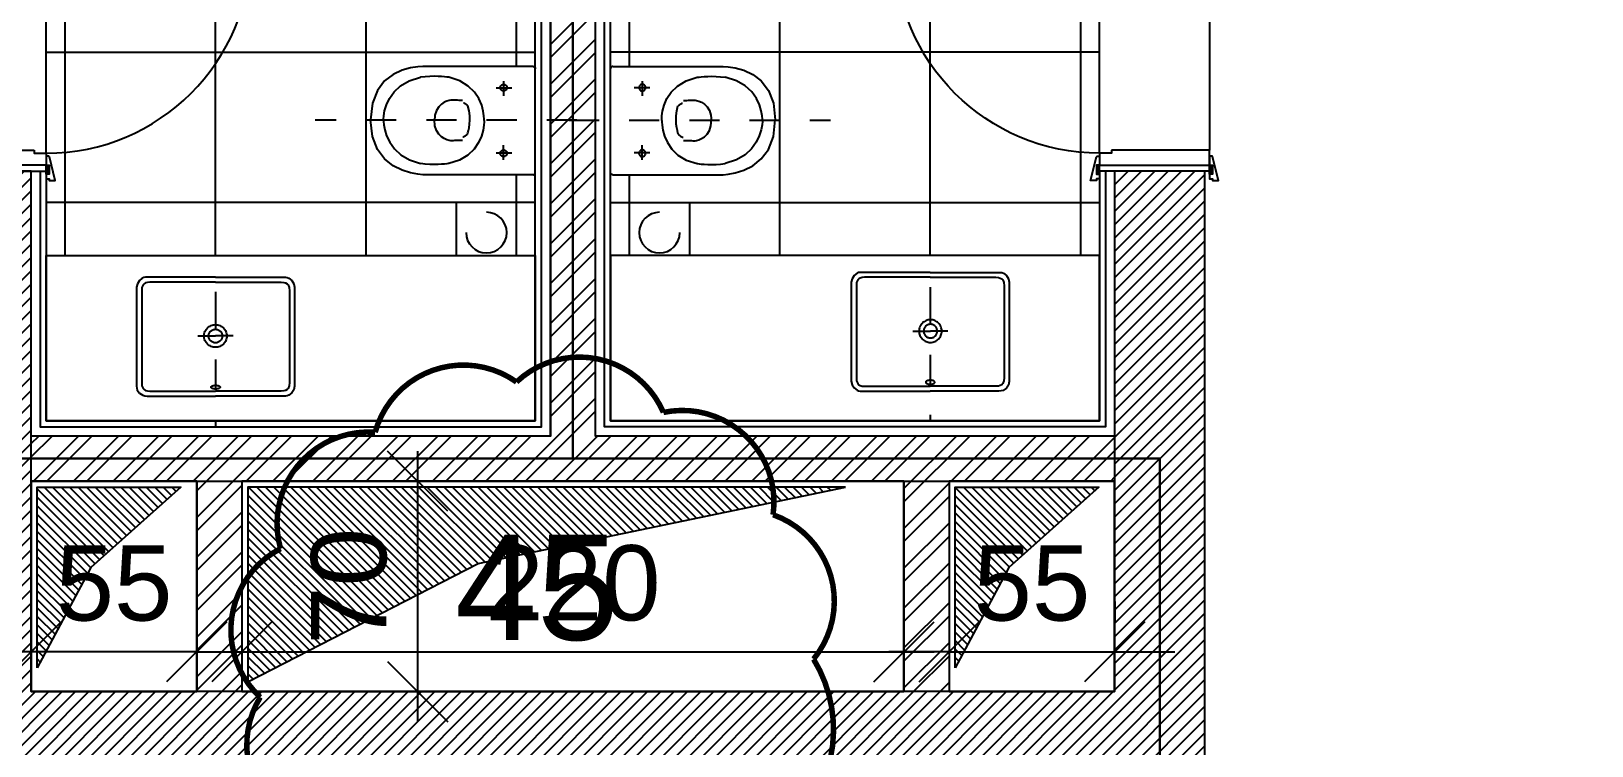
# Model space of a CAD drawing. Extents: x -1.7 to 43, y -165.8 to -101.1.
# Drawn here: x 11.88 to 17.06, y -144.98 to -142.6 of the extents above; entities that cross this region are included whole.
import ezdxf
from ezdxf.enums import TextEntityAlignment as Align

# ---------------------------------------------------------------- set-up
doc = ezdxf.new("R2010")
doc.units = 0
doc.header["$MEASUREMENT"] = 0
doc.header["$PDMODE"] = 35
doc.header["$PDSIZE"] = 0.3
doc.linetypes.add('CENTER', pattern=[2, 1.25, -0.25, 0.25, -0.25])
doc.linetypes.add('DASHDOTX2', pattern=[50.8, 25.4, -12.7, 0, -12.7])
doc.layers.get('0').update_dxf_attribs({"linetype": 'CONTINUOUS'})
doc.layers.get('DEFPOINTS').update_dxf_attribs({"linetype": 'CONTINUOUS'})
for name, color, linetype in [('A-AREAS', 6, 'CONTINUOUS'), ('A-AREAS-TXT', 6, 'CONTINUOUS'), ('A-AXIS-SANITARY', 10, 'DASHDOTX2'), ('a-dim', 3, 'CONTINUOUS'), ('A-DOORS', 1, 'CONTINUOUS'), ('A-FLOR-PFIX', 61, 'CONTINUOUS'), ('A-HATCH-CONC', 8, 'CONTINUOUS'), ('A-HATCH-WALL', 8, 'CONTINUOUS'), ('A-MECHANICAL', 8, 'CONTINUOUS'), ('A-PROJ-TIL-BATH', 8, 'CONTINUOUS'), ('A-SANIT', 95, 'CONTINUOUS'), ('A-SECT-TILE', 12, 'CONTINUOUS'), ('a-shaft', 251, 'CONTINUOUS'), ('A-WALL', 4, 'CONTINUOUS'), ('S-2ND-3RD-4-5-6TH$0$A-SHAFT 2-3-4-5-6', 8, 'CONTINUOUS'), ('S-2ND-3RD-4-5-6TH$0$A-STR 2-3-4-5-6', 2, 'CONTINUOUS')]:
    doc.layers.add(name, color=color, linetype=linetype)
doc.styles.add('A100-STEXT', font='ARIAL.TTF', dxfattribs={"height": 0.25})
doc.dimstyles.new('A100-DIM', dxfattribs={"dimtxt": 0.25, "dimasz": 0.2, "dimexe": 0.1, "dimexo": 0.3, "dimgap": 0.1, "dimtad": 1, "dimlfac": 100, "dimrnd": 0.5, "dimdsep": 46, "dimtxsty": 'A100-STEXT', "dimblk1": 'OBLIQUE', "dimblk2": 'OBLIQUE', "dimsah": 1, "dimcen": -0.05, "dimdle": 0.1, "dimclrd": 15, "dimclre": 15, "dimclrt": 256, "dimadec": 0, "dimazin": 0, "dimtfac": 0.28, "dimtix": 1, "dimtmove": 2, "dimatfit": 3, "dimldrblk": 'OBLIQUE', "dimfxl": 0, "dimtolj": 1, "dimarcsym": 0})
pattern_1 = [(315, (6e-11, -162.350143), (0.014142136, 0.014142136), [])]

# ---------------------------------------------------------------- blocks, each defined once
blk = doc.blocks.new('A$C4412624D')
for points in [[(-363.316505, 205.931824, 0), (-369.377186, 205.812927, 0), (-385.619804, 204.401184, 0), (-409.135235, 200.113983, 0), (-437.014357, 191.368836, 0), (-466.348038, 176.583069, 0), (-494.227158, 154.174194, 0), (-517.742592, 122.559601, 0), (-533.985207, 80.156738, 0), (-540.045876, 25.382996, 0)], [(-7.305237, 205.931824, 0), (-19.51413, 205.931824, 0), (-52.233948, 205.931824, 0), (-99.604431, 205.931824, 0), (-155.76532, 205.931824, 0), (-214.856354, 205.931793, 0), (-271.017242, 205.931793, 0), (-318.387726, 205.931793, 0), (-351.107536, 205.931763, 0), (-363.316406, 205.931763, 0)], [(-7.305237, 205.931824, 0), (-7.054718, 205.891724, 0), (-6.383331, 205.746399, 0), (-5.411285, 205.458283, 0), (-4.258881, 204.989777, 0), (-3.046356, 204.303314, 0), (-1.893951, 203.361298, 0), (-0.921936, 202.126221, 0), (-0.250519, 200.560455, 0), (0, 198.626465, 0)], [(-497.934326, 27.701111, 0), (-497.803253, 31.697464, 0), (-496.723526, 42.562134, 0), (-493.665352, 58.608521, 0), (-487.598946, 78.150055, 0), (-477.494526, 99.500153, 0), (-462.322313, 120.972229, 0), (-441.052518, 140.879669, 0), (-412.655359, 157.53595, 0), (-376.101051, 169.254425, 0)], [(-283.871368, 169.254578, 0), (-285.531082, 169.495087, 0), (-290.24971, 170.096344, 0), (-297.636414, 170.87796, 0), (-307.300392, 171.659577, 0), (-318.850838, 172.260834, 0), (-331.896935, 172.501343, 0), (-346.047874, 172.200714, 0), (-360.912849, 171.17862, 0), (-376.101044, 169.254608, 0)], [(-167.899292, 27.713638, 0), (-167.94632, 31.783478, 0), (-168.779755, 42.831787, 0), (-171.43811, 59.116745, 0), (-176.960022, 78.896546, 0), (-186.383972, 100.429382, 0), (-200.748535, 121.973389, 0), (-221.092255, 141.786835, 0), (-248.453674, 158.127808, 0), (-283.871368, 169.254547, 0)], [(-103.977631, 156.470307, 0), (-103.977631, 154.841889, 0), (-103.977631, 150.477722, 0), (-103.977631, 144.159454, 0), (-103.977631, 136.668732, 0), (-103.977661, 128.787171, 0), (-103.977661, 121.296448, 0), (-103.977661, 114.97818, 0), (-103.977692, 110.614014, 0), (-103.977692, 108.985626, 0)], [(-0.000031, 198.626618, 0), (-0.000031, 186.942688, 0), (-0.000031, 155.629791, 0), (-0.000031, 110.296204, 0), (-0.000031, 56.550171, 0), (0, 0, 0), (0, -53.746025, 0), (0, -99.079628, 0), (0.000031, -130.392528, 0), (0.000031, -142.076446, 0)], [(-128.633087, 134.554077, 0), (-126.879395, 134.554077, 0), (-122.179504, 134.554077, 0), (-115.375183, 134.554077, 0), (-107.308197, 134.554077, 0), (-98.820343, 134.554108, 0), (-90.753357, 134.554108, 0), (-83.949036, 134.554108, 0), (-79.249146, 134.554138, 0), (-77.495453, 134.554138, 0)], [(-93.019531, 135.467438, 0), (-93.196075, 137.437134, 0), (-93.705109, 139.291046, 0), (-94.515656, 140.998169, 0), (-95.596771, 142.527588, 0), (-96.917511, 143.848328, 0), (-98.446899, 144.929444, 0), (-100.154022, 145.740021, 0), (-102.007935, 146.249054, 0), (-103.977631, 146.425629, 0), (-103.977631, 146.425537, 0), (-105.947327, 146.248993, 0), (-107.801239, 145.73996, 0), (-109.508362, 144.929413, 0), (-111.03775, 143.848328, 0), (-112.358459, 142.527588, 0), (-113.439575, 140.99823, 0), (-114.250092, 139.291107, 0), (-114.759094, 137.437256, 0), (-114.935638, 135.46759, 0), (-114.93573, 135.467438, 0), (-114.759186, 133.497742, 0), (-114.250153, 131.643829, 0), (-113.439606, 129.936707, 0), (-112.35849, 128.407288, 0), (-111.03775, 127.086548, 0), (-109.508362, 126.005432, 0), (-107.801239, 125.194855, 0), (-105.947327, 124.685822, 0), (-103.977631, 124.509247, 0), (-103.977631, 124.509339, 0), (-102.007935, 124.685883, 0), (-100.154022, 125.194916, 0), (-98.446899, 126.005463, 0), (-96.917511, 127.086548, 0), (-95.596802, 128.407288, 0), (-94.515686, 129.936646, 0), (-93.70517, 131.643768, 0), (-93.196167, 133.49762, 0), (-93.019623, 135.467285, 0)], [(-239.127029, 93.496338, 0), (-244.453003, 93.570557, 0), (-249.945557, 93.674713, 0), (-255.392944, 93.798554, 0), (-260.583328, 93.931671, 0), (-265.304947, 94.063751, 0), (-269.345993, 94.184479, 0), (-272.494675, 94.283508, 0), (-274.5392, 94.350495, 0), (-275.267776, 94.375122, 0), (-275.267746, 94.375122, 0), (-277.177994, 94.160919, 0), (-282.297455, 93.202637, 0), (-289.709213, 91.026795, 0), (-298.496338, 87.159912, 0), (-307.741928, 81.128479, 0), (-316.529068, 72.45903, 0), (-323.940826, 60.67807, 0), (-329.060295, 45.312103, 0), (-330.970551, 25.887634, 0)], [(-222.988953, 73.828949, 0), (-223.338638, 74.133179, 0), (-224.304276, 74.948532, 0), (-225.760712, 76.128952, 0), (-227.582809, 77.528443, 0), (-229.645447, 79.000946, 0), (-231.823486, 80.400421, 0), (-233.99176, 81.580872, 0), (-236.025146, 82.39621, 0), (-237.798523, 82.70047, 0)], [(-222.988953, 73.828949, 0), (-222.415253, 72.286972, 0), (-220.969742, 67.851441, 0), (-219.065781, 60.807938, 0), (-217.11673, 51.442078, 0), (-215.53595, 40.039414, 0), (-214.736816, 26.885574, 0), (-215.132675, 12.266113, 0), (-217.136887, -3.533356, 0), (-221.162842, -20.227234, 0)], [(-363.316505, -149.381658, 0), (-369.377186, -149.461094, 0), (-385.619804, -148.580885, 0), (-409.135235, -145.063267, 0), (-437.014357, -137.230472, 0), (-466.348038, -123.404728, 0), (-494.227158, -101.908272, 0), (-517.742592, -71.063339, 0), (-533.985207, -29.192154, 0), (-540.045876, 25.383057, 0)], [(-497.934326, 27.701111, 0), (-497.877174, 23.658875, 0), (-496.982231, 12.679642, 0), (-494.164284, -3.515335, 0), (-488.338104, -23.204819, 0), (-478.41848, -44.667587, 0), (-463.320183, -66.182388, 0), (-441.957998, -86.028, 0), (-413.246702, -102.483177, 0), (-376.101074, -113.826691, 0)], [(-239.127029, -38.068466, 0), (-244.453003, -38.14267, 0), (-249.945557, -38.246841, 0), (-255.392944, -38.370651, 0), (-260.583328, -38.503769, 0), (-265.304947, -38.635849, 0), (-269.345993, -38.756561, 0), (-272.494675, -38.855591, 0), (-274.5392, -38.922577, 0), (-275.267776, -38.947189, 0), (-275.267746, -38.947235, 0), (-277.177994, -38.733047, 0), (-282.297455, -37.774811, 0), (-289.709213, -35.599045, 0), (-298.496338, -31.732208, 0), (-307.741928, -25.700821, 0), (-316.529068, -17.031387, 0), (-323.940826, -5.250381, 0), (-329.060295, 10.115692, 0), (-330.970551, 29.540344, 0)], [(-167.899292, 27.713638, 0), (-167.835449, 23.744888, 0), (-168.391693, 12.949295, 0), (-170.689728, -3.00711, 0), (-175.851273, -22.458359, 0), (-184.998032, -43.738403, 0), (-199.251709, -65.181274, 0), (-219.733994, -85.120949, 0), (-247.56662, -101.891426, 0), (-283.871277, -113.826691, 0)], [(-221.162796, -20.227218, 0), (-221.512482, -20.531448, 0), (-222.478119, -21.346786, 0), (-223.934555, -22.527222, 0), (-225.756668, -23.926681, 0), (-227.819305, -25.39917, 0), (-229.99733, -26.79863, 0), (-232.165619, -27.97905, 0), (-234.19902, -28.794388, 0), (-235.972382, -29.098617, 0)], [(-128.633087, -79.126785, 0), (-126.879395, -79.126785, 0), (-122.179504, -79.126785, 0), (-115.375183, -79.126785, 0), (-107.308197, -79.126793, 0), (-98.820343, -79.126793, 0), (-90.753357, -79.1268, 0), (-83.949036, -79.1268, 0), (-79.249146, -79.126808, 0), (-77.495453, -79.126816, 0)], [(-93.019531, -80.039558, 0), (-93.196075, -78.069855, 0), (-93.705109, -76.215965, 0), (-94.515656, -74.508842, 0), (-95.596771, -72.979439, 0), (-96.917511, -71.658707, 0), (-98.446899, -70.577591, 0), (-100.154022, -69.767044, 0), (-102.007935, -69.258026, 0), (-103.977631, -69.081474, 0), (-103.977631, -69.081459, 0), (-105.947327, -69.258011, 0), (-107.801239, -69.767036, 0), (-109.508362, -70.577583, 0), (-111.03775, -71.658699, 0), (-112.358459, -72.979431, 0), (-113.439575, -74.508835, 0), (-114.250092, -76.21595, 0), (-114.759094, -78.069839, 0), (-114.935638, -80.039543, 0), (-114.93573, -80.039558, 0), (-114.759186, -82.009262, 0), (-114.250153, -83.863159, 0), (-113.439606, -85.570282, 0), (-112.35849, -87.099686, 0), (-111.03775, -88.420425, 0), (-109.508362, -89.501541, 0), (-107.801239, -90.312088, 0), (-105.947327, -90.821113, 0), (-103.977631, -90.997673, 0), (-103.977631, -90.997658, 0), (-102.007935, -90.821106, 0), (-100.154022, -90.31208, 0), (-98.446899, -89.501533, 0), (-96.917511, -88.420418, 0), (-95.596802, -87.099678, 0), (-94.515686, -85.570274, 0), (-93.70517, -83.863144, 0), (-93.196167, -82.009254, 0), (-93.019623, -80.039543, 0)], [(-103.977631, -101.042419, 0), (-103.977631, -99.414001, 0), (-103.977631, -95.049827, 0), (-103.977631, -88.731552, 0), (-103.977631, -81.240814, 0), (-103.977661, -73.359253, 0), (-103.977661, -65.868515, 0), (-103.977661, -59.550239, 0), (-103.977692, -55.186066, 0), (-103.977692, -53.557648, 0)], [(-283.871368, -113.826683, 0), (-285.531082, -114.067184, 0), (-290.24971, -114.668434, 0), (-297.636414, -115.450065, 0), (-307.300392, -116.231693, 0), (-318.850838, -116.832943, 0), (-331.896935, -117.073444, 0), (-346.047874, -116.772819, 0), (-360.912849, -115.750694, 0), (-376.101044, -113.826691, 0)], [(-7.305237, -149.381658, 0), (-19.51413, -149.381658, 0), (-52.233948, -149.381658, 0), (-99.604431, -149.381658, 0), (-155.76532, -149.381658, 0), (-214.856354, -149.38166, 0), (-271.017242, -149.38166, 0), (-318.387726, -149.38166, 0), (-351.107536, -149.381662, 0), (-363.316406, -149.381662, 0)], [(-7.305237, -149.381658, 0), (-7.054718, -149.341568, 0), (-6.383331, -149.196247, 0), (-5.411285, -148.908123, 0), (-4.258881, -148.439623, 0), (-3.046356, -147.753174, 0), (-1.893951, -146.811207, 0), (-0.921936, -145.576141, 0), (-0.250519, -144.010414, 0), (0, -142.076446, 0)]]:
    blk.add_polyline3d(points)
at = {"layer": 'A-AXIS-SANITARY', "linetype": 'CENTER', "ltscale": 0.1}
blk.add_line((136.288241, 26.88557), (-721.794139, 26.885582), dxfattribs=at)
blk = doc.blocks.new('A$C6D442EC4')
at = {"layer": 'A-AXIS-SANITARY', "linetype": 'CENTER', "ltscale": 0.1}
blk.add_line((-0.0027, 0.3461), (-0.0027, -0.0992), dxfattribs=at)
at = {"layer": 'A-FLOR-PFIX', "ltscale": 0.5}
for points in [[(-0.0025, 0.3948), (-0.0051, 0.3948), (-0.0125, 0.3948), (-0.0239, 0.3948), (-0.0388, 0.3948), (-0.0564, 0.3948), (-0.076, 0.3948), (-0.1187, 0.3948), (-0.1614, 0.3948), (-0.181, 0.3948), (-0.1986, 0.3948), (-0.2135, 0.3948), (-0.225, 0.3948), (-0.2323, 0.3948), (-0.235, 0.3948), (-0.2405, 0.394), (-0.246, 0.3919), (-0.2556, 0.3842), (-0.2625, 0.3736), (-0.2651, 0.362), (-0.2651, 0.361), (-0.2651, 0.3583), (-0.2651, 0.3538), (-0.2651, 0.3478), (-0.2651, 0.3316), (-0.2651, 0.3105), (-0.2651, 0.2855), (-0.2651, 0.2577), (-0.2651, 0.1972), (-0.2651, 0.1367), (-0.2651, 0.1088), (-0.2651, 0.0839), (-0.2651, 0.0628), (-0.2651, 0.0466), (-0.2651, 0.0405), (-0.2651, 0.0361), (-0.2651, 0.0333), (-0.2651, 0.0324), (-0.2626, 0.0199), (-0.2557, 0.0096), (-0.2448, 0.0026), (-0.2379, 0.0007), (-0.2303, 0), (-0.2278, 0), (-0.2205, 0), (-0.2093, 0), (-0.1947, 0), (-0.1775, 0), (-0.1582, 0), (-0.1164, 0), (-0.0746, 0), (-0.0553, 0), (-0.0381, 0), (-0.0235, 0), (-0.0123, 0), (-0.005, 0), (-0.0025, 0)], [(-0.0025, 0.3784), (-0.0049, 0.3784), (-0.0118, 0.3784), (-0.0226, 0.3784), (-0.0366, 0.3784), (-0.0531, 0.3784), (-0.0715, 0.3784), (-0.1116, 0.3784), (-0.1517, 0.3784), (-0.1701, 0.3784), (-0.1867, 0.3784), (-0.2006, 0.3784), (-0.2114, 0.3784), (-0.2183, 0.3784), (-0.2208, 0.3784), (-0.2288, 0.3778), (-0.2351, 0.3761), (-0.2399, 0.3735), (-0.2434, 0.37), (-0.2472, 0.361), (-0.2481, 0.3502), (-0.2481, 0.3493), (-0.2481, 0.3468), (-0.2481, 0.3427), (-0.2481, 0.3371), (-0.2481, 0.322), (-0.2481, 0.3025), (-0.2481, 0.2793), (-0.2481, 0.2535), (-0.2481, 0.1974), (-0.2481, 0.1413), (-0.2481, 0.1155), (-0.2481, 0.0924), (-0.2481, 0.0728), (-0.2481, 0.0577), (-0.2481, 0.0522), (-0.2481, 0.048), (-0.2481, 0.0455), (-0.2481, 0.0446), (-0.2472, 0.0339), (-0.2434, 0.0249), (-0.2399, 0.0214), (-0.2351, 0.0187), (-0.2288, 0.017), (-0.2208, 0.0164), (-0.2183, 0.0164), (-0.2114, 0.0164), (-0.2006, 0.0164), (-0.1867, 0.0164), (-0.1701, 0.0164), (-0.1517, 0.0164), (-0.1116, 0.0164), (-0.0715, 0.0164), (-0.0531, 0.0164), (-0.0366, 0.0164), (-0.0226, 0.0164), (-0.0118, 0.0164), (-0.0049, 0.0164), (-0.0025, 0.0164)], [(-0.0026, 0.3948), (0, 0.3948), (0.0074, 0.3948), (0.0188, 0.3948), (0.0337, 0.3948), (0.0513, 0.3948), (0.0709, 0.3948), (0.1136, 0.3948), (0.1563, 0.3948), (0.176, 0.3948), (0.1936, 0.3948), (0.2084, 0.3948), (0.2199, 0.3948), (0.2273, 0.3948), (0.2299, 0.3948), (0.2355, 0.394), (0.2409, 0.3919), (0.2506, 0.3842), (0.2574, 0.3736), (0.26, 0.362), (0.26, 0.361), (0.26, 0.3583), (0.26, 0.3538), (0.26, 0.3478), (0.26, 0.3316), (0.26, 0.3105), (0.26, 0.2856), (0.26, 0.2578), (0.26, 0.1974), (0.26, 0.137), (0.26, 0.1092), (0.26, 0.0843), (0.26, 0.0632), (0.26, 0.047), (0.26, 0.041), (0.26, 0.0366), (0.26, 0.0338), (0.26, 0.0329), (0.2574, 0.0212), (0.2506, 0.0106), (0.2409, 0.003), (0.2355, 0.0008), (0.2299, 0), (0.2273, 0), (0.2199, 0), (0.2084, 0), (0.1936, 0), (0.176, 0), (0.1563, 0), (0.1136, 0), (0.0709, 0), (0.0513, 0), (0.0337, 0), (0.0188, 0), (0.0074, 0), (0, 0), (-0.0026, 0)], [(-0.0026, 0.3784), (-0.0002, 0.3784), (0.0068, 0.3784), (0.0175, 0.3784), (0.0315, 0.3784), (0.048, 0.3784), (0.0665, 0.3784), (0.1065, 0.3784), (0.1466, 0.3784), (0.1651, 0.3784), (0.1816, 0.3784), (0.1955, 0.3784), (0.2063, 0.3784), (0.2132, 0.3784), (0.2157, 0.3784), (0.2237, 0.3778), (0.23, 0.3761), (0.2348, 0.3735), (0.2383, 0.37), (0.2421, 0.361), (0.243, 0.3502), (0.243, 0.3493), (0.243, 0.3468), (0.243, 0.3427), (0.243, 0.3371), (0.243, 0.322), (0.243, 0.3025), (0.243, 0.2793), (0.243, 0.2535), (0.243, 0.1974), (0.243, 0.1413), (0.243, 0.1155), (0.243, 0.0924), (0.243, 0.0728), (0.243, 0.0577), (0.243, 0.0522), (0.243, 0.048), (0.243, 0.0455), (0.243, 0.0446), (0.2421, 0.0339), (0.2383, 0.0249), (0.2348, 0.0214), (0.23, 0.0187), (0.2237, 0.017), (0.2157, 0.0164), (0.2132, 0.0164), (0.2063, 0.0164), (0.1955, 0.0164), (0.1816, 0.0164), (0.1651, 0.0164), (0.1466, 0.0164), (0.1065, 0.0164), (0.0665, 0.0164), (0.048, 0.0164), (0.0315, 0.0164), (0.0175, 0.0164), (0.0068, 0.0164), (-0.0002, 0.0164), (-0.0026, 0.0164)], [(-0.0408, 0.1997), (-0.0406, 0.2035), (-0.04, 0.2073), (-0.0391, 0.2109), (-0.0378, 0.2144), (-0.0362, 0.2176), (-0.0343, 0.2208), (-0.0322, 0.2237), (-0.0297, 0.2263), (-0.0271, 0.2288), (-0.0242, 0.2309), (-0.021, 0.2328), (-0.0177, 0.2344), (-0.0143, 0.2357), (-0.0107, 0.2366), (-0.0069, 0.2372), (-0.0031, 0.2374), (0.0008, 0.2372), (0.0045, 0.2366), (0.0081, 0.2357), (0.0116, 0.2344), (0.0149, 0.2328), (0.018, 0.2309), (0.0209, 0.2288), (0.0236, 0.2263), (0.026, 0.2237), (0.0282, 0.2208), (0.0301, 0.2176), (0.0317, 0.2144), (0.0329, 0.2109), (0.0339, 0.2073), (0.0344, 0.2035), (0.0346, 0.1997), (0.0344, 0.1958), (0.0339, 0.1921), (0.0329, 0.1885), (0.0317, 0.185), (0.0301, 0.1817), (0.0282, 0.1786), (0.026, 0.1757), (0.0236, 0.173), (0.0209, 0.1706), (0.018, 0.1684), (0.0149, 0.1665), (0.0116, 0.1649), (0.0081, 0.1637), (0.0045, 0.1627), (0.0008, 0.1622), (-0.0031, 0.162), (-0.0069, 0.1622), (-0.0107, 0.1627), (-0.0143, 0.1637), (-0.0177, 0.1649), (-0.021, 0.1665), (-0.0242, 0.1684), (-0.0271, 0.1706), (-0.0297, 0.173), (-0.0322, 0.1757), (-0.0343, 0.1786), (-0.0362, 0.1817), (-0.0378, 0.185), (-0.0391, 0.1885), (-0.04, 0.1921), (-0.0406, 0.1958), (-0.0408, 0.1997), (-0.0408, 0.1997)], [(-0.0257, 0.1997), (-0.0256, 0.202), (-0.0252, 0.2042), (-0.0247, 0.2064), (-0.0239, 0.2085), (-0.023, 0.2105), (-0.0218, 0.2123), (-0.0205, 0.2141), (-0.0191, 0.2157), (-0.0175, 0.2171), (-0.0157, 0.2184), (-0.0139, 0.2196), (-0.0119, 0.2205), (-0.0098, 0.2213), (-0.0076, 0.2218), (-0.0054, 0.2222), (-0.0031, 0.2223), (-0.0008, 0.2222), (0.0015, 0.2218), (0.0037, 0.2213), (0.0057, 0.2205), (0.0077, 0.2196), (0.0096, 0.2184), (0.0113, 0.2171), (0.0129, 0.2157), (0.0144, 0.2141), (0.0157, 0.2123), (0.0168, 0.2105), (0.0178, 0.2085), (0.0185, 0.2064), (0.0191, 0.2042), (0.0194, 0.202), (0.0196, 0.1997), (0.0194, 0.1974), (0.0191, 0.1951), (0.0185, 0.1929), (0.0178, 0.1909), (0.0168, 0.1889), (0.0157, 0.187), (0.0144, 0.1853), (0.0129, 0.1837), (0.0113, 0.1822), (0.0096, 0.1809), (0.0077, 0.1798), (0.0057, 0.1788), (0.0037, 0.1781), (0.0015, 0.1775), (-0.0008, 0.1772), (-0.0031, 0.1771), (-0.0054, 0.1772), (-0.0076, 0.1775), (-0.0098, 0.1781), (-0.0119, 0.1788), (-0.0139, 0.1798), (-0.0157, 0.1809), (-0.0175, 0.1822), (-0.0191, 0.1837), (-0.0205, 0.1853), (-0.0218, 0.187), (-0.023, 0.1889), (-0.0239, 0.1909), (-0.0247, 0.1929), (-0.0252, 0.1951), (-0.0256, 0.1974), (-0.0257, 0.1997), (-0.0257, 0.1997)], [(-0.0176, 0.0295), (-0.0176, 0.0302), (-0.0173, 0.0308), (-0.017, 0.0315), (-0.0165, 0.0321), (-0.0158, 0.0326), (-0.0151, 0.0332), (-0.0142, 0.0337), (-0.0132, 0.0341), (-0.011, 0.0349), (-0.0084, 0.0355), (-0.0056, 0.0359), (-0.0026, 0.036), (0.0004, 0.0359), (0.0033, 0.0355), (0.0058, 0.0349), (0.0081, 0.0341), (0.009, 0.0337), (0.0099, 0.0332), (0.0107, 0.0326), (0.0113, 0.0321), (0.0118, 0.0315), (0.0122, 0.0308), (0.0124, 0.0302), (0.0125, 0.0295), (0.0124, 0.0288), (0.0122, 0.0282), (0.0118, 0.0276), (0.0113, 0.027), (0.0107, 0.0264), (0.0099, 0.0258), (0.009, 0.0253), (0.0081, 0.0249), (0.0058, 0.0241), (0.0033, 0.0235), (0.0004, 0.0231), (-0.0026, 0.023), (-0.0056, 0.0231), (-0.0084, 0.0235), (-0.011, 0.0241), (-0.0132, 0.0249), (-0.0142, 0.0253), (-0.0151, 0.0258), (-0.0158, 0.0264), (-0.0165, 0.027), (-0.017, 0.0276), (-0.0173, 0.0282), (-0.0176, 0.0288), (-0.0176, 0.0295), (-0.0176, 0.0295)]]:
    blk.add_lwpolyline(points, dxfattribs=at)
at = {"layer": 'A-SANIT', "ltscale": 0.5}
for points in [[(-0.0614, 0.1997), (-0.0031, 0.1997)], [(0.0553, 0.1997), (-0.0031, 0.1997)]]:
    blk.add_lwpolyline(points, dxfattribs=at)
blk = doc.blocks.new('A$C3192633D')
at = {"layer": 'A-DOORS'}
for p, q in [((-0.365, 0.009), (-0.374, -0.019)), ((-0.374, 0.009), (-0.365, -0.019)), ((0, 0.009), (0.009, -0.019)), ((0.009, 0.009), (0, -0.019)), ((0.49, 0.0005), (0.49, 0.0195)), ((0.4905, 0.02), (0.61, 0.02)), ((0.61, -0.003), (0.61, 0.023)), ((0.61, 0.023), (0.615, 0.023)), ((0.625, 0.023), (0.63, 0.023)), ((0.63, -0.003), (0.63, 0.023)), ((0.63, 0.02), (0.6445, 0.02)), ((0.645, 0.0005), (0.645, 0.0195)), ((0.4905, 0), (0.61, 0)), ((0.602, -0.05), (0.638, -0.05)), ((0.61, -0.003), (0.6125, -0.003)), ((0.6125, -0.05), (0.6125, -0.003)), ((0.6275, -0.05), (0.6275, -0.003)), ((0.6275, -0.003), (0.63, -0.003)), ((0.63, 0), (0.6445, 0)), ((0, -0.11), (0, -0.06)), ((0, -0.06), (0.12, -0.06)), ((0.56, -0.06), (0.12, -0.06)), ((0.483, -0.06), (0.36, -0.06)), ((0.68, -0.06), (0.56, -0.06)), ((0.6, -0.06), (0.6, -0.052)), ((0.6, -0.06), (0.64, -0.06)), ((0.64, -0.06), (0.64, -0.052)), ((0.68, -0.11), (0.68, -0.06)), ((0.12, -0.11), (0, -0.11)), ((0.12, -0.11), (0.56, -0.11)), ((0.483, -0.11), (0.36, -0.11)), ((0.56, -0.11), (0.68, -0.11)), ((0.6, -0.11), (0.6, -0.118)), ((0.6, -0.11), (0.64, -0.11)), ((0.602, -0.12), (0.638, -0.12)), ((0.6125, -0.12), (0.6125, -0.167)), ((0.6275, -0.12), (0.6275, -0.167)), ((0.64, -0.11), (0.64, -0.118)), ((0.49, -0.1705), (0.49, -0.1895)), ((0.4905, -0.17), (0.61, -0.17)), ((0.4905, -0.19), (0.61, -0.19)), ((0.61, -0.167), (0.61, -0.193)), ((0.61, -0.167), (0.6125, -0.167)), ((0.61, -0.193), (0.615, -0.193)), ((0.625, -0.193), (0.63, -0.193)), ((0.6275, -0.167), (0.63, -0.167)), ((0.63, -0.167), (0.63, -0.193)), ((0.63, -0.17), (0.6445, -0.17)), ((0.63, -0.19), (0.6445, -0.19)), ((0.645, -0.1705), (0.645, -0.1895)), ((-0.365, -0.809), (-0.374, -0.781)), ((-0.374, -0.809), (-0.365, -0.781)), ((0, -0.809), (0.009, -0.781)), ((0.009, -0.809), (0, -0.781))]:
    blk.add_line(p, q, dxfattribs=at)
at = {"layer": 'A-DOORS', "color": 8}
for p, q in [((-0.365, -0.07), (-0.365, -0.73)), ((0, -0.74), (0, -0.06))]:
    blk.add_line(p, q, dxfattribs=at)
at = {"layer": 'A-DOORS'}
for points in [[(-0.365, 0.01), (-0.365, 0.025), (-0.375, 0.025), (-0.375, 0.03), (-0.395, 0.03), (-0.3754, -0.0482, 0.381769), (-0.3734, -0.05), (-0.365, -0.05), (-0.365, -0.02), (-0.375, -0.02), (-0.375, 0.01), (-0.365, 0.01)], [(0, 0.01), (0, 0.025), (0.01, 0.025), (0.01, 0.03), (0.03, 0.03), (0.0104, -0.0482, -0.381769), (0.0084, -0.05), (0, -0.05), (0, -0.02), (0.01, -0.02), (0.01, 0.01), (0, 0.01)], [(-0.365, -0.81), (-0.365, -0.825), (-0.375, -0.825), (-0.375, -0.83), (-0.395, -0.83), (-0.3754, -0.7518, -0.381769), (-0.3734, -0.75), (-0.365, -0.75), (-0.365, -0.78), (-0.375, -0.78), (-0.375, -0.81), (-0.365, -0.81)], [(0, -0.81), (0, -0.825), (0.01, -0.825), (0.01, -0.83), (0.03, -0.83), (0.0104, -0.7518, 0.381769), (0.0084, -0.75), (0, -0.75), (0, -0.78), (0.01, -0.78), (0.01, -0.81), (0, -0.81)]]:
    blk.add_lwpolyline(points, format="xyb", dxfattribs=at)
for points in [[(-0.365, 0.009), (-0.365, -0.019), (-0.374, -0.019), (-0.374, 0.009)], [(0, 0.009), (0, -0.019), (0.009, -0.019), (0.009, 0.009)], [(-0.365, -0.809), (-0.365, -0.781), (-0.374, -0.781), (-0.374, -0.809)], [(0, -0.809), (0, -0.781), (0.009, -0.781), (0.009, -0.809)]]:
    blk.add_lwpolyline(points, close=True, dxfattribs=at)
for points in [[(-0.365, 0), (0, 0), (0, -0.02), (-0.365, -0.02), (-0.365, 0)], [(0, -0.02), (-0.365, -0.02), (-0.365, -0.07), (-0.04, -0.07)], [(-0.04, -0.07), (-0.04, -0.06), (0, -0.06), (0, -0.02)], [(0, -0.78), (-0.365, -0.78), (-0.365, -0.73), (-0.04, -0.73)], [(-0.04, -0.73), (-0.04, -0.74), (0, -0.74), (0, -0.78)], [(-0.365, -0.8), (0, -0.8), (0, -0.78), (-0.365, -0.78), (-0.365, -0.8)]]:
    blk.add_lwpolyline(points, dxfattribs=at)
blk.add_arc((-0.0003, -0.0597), 0.6803, 270.0254, 359.9746, dxfattribs=at)
at = {"layer": 'A-DOORS', "extrusion": (0, 0, -1)}
for centre, major_axis, start_param, end_param in [((0.4905, 0.0195), (-0.000354, 0.000354), 5.497787, 7.068583), ((0.4905, 0.0005), (0.000354, 0.000354), 2.356194, 3.926991), ((0.62, 0.0306), (-0.00642, 0.00642), 3.344077, 4.509904), ((0.6445, 0.0195), (0.000354, 0.000354), -0.785398, 0.785398), ((0.6445, 0.0005), (-0.000354, 0.000354), 2.356194, 3.926991), ((0.602, -0.052), (-0.00141, 0.00141), 5.497787, 7.068583), ((0.62, -0.021), (-0.0138, 0.0138), 0.390607, 1.180189), ((0.638, -0.052), (0.00141, 0.00141), -0.785398, 0.785398), ((0.602, -0.118), (0.00141, 0.00141), 2.356194, 3.926991), ((0.638, -0.118), (-0.00141, 0.00141), 2.356194, 3.926991), ((0.4905, -0.1705), (-0.000354, 0.000354), 5.497787, 7.068583), ((0.4905, -0.1895), (0.000354, 0.000354), 2.356194, 3.926991), ((0.62, -0.149), (-0.0138, 0.0138), 3.5322, 4.321782), ((0.62, -0.2006), (0.00642, 0.00642), -1.368312, -0.202485), ((0.6445, -0.1705), (0.000354, 0.000354), -0.785398, 0.785398), ((0.6445, -0.1895), (-0.000354, 0.000354), 2.356194, 3.926991)]:
    blk.add_ellipse(centre, major_axis=major_axis, ratio=1, start_param=start_param, end_param=end_param, dxfattribs=at)
blk = doc.blocks.new('_OBLIQUE')
at = {"color": 0, "linetype": 'ByBlock'}
blk.add_line((-0.5, -0.5), (0.5, 0.5), dxfattribs=at)
blk = doc.blocks.new('*D170')
at = {"layer": 'a-dim', "color": 15, "lineweight": -2}
for p, q in [((12.5784, -144.5001), (12.5784, -144.5676)), ((14.7784, -144.5001), (14.7784, -144.5676)), ((12.4784, -144.6676), (14.8784, -144.6676))]:
    blk.add_line(p, q, dxfattribs=at)
at = {"layer": 'DEFPOINTS', "color": 0}
for p in [(14.7784, -144.6676), (12.5784, -144.8001), (14.7784, -144.8001)]:
    blk.add_point(p, dxfattribs=at)
at = {"layer": 'a-dim', "color": 15, "lineweight": -2, "xscale": 0.2, "yscale": 0.2, "zscale": 0.2, "rotation": 180}
blk.add_blockref('_OBLIQUE', (12.5784, -144.6676), dxfattribs=at)
at = {"layer": 'a-dim', "color": 15, "lineweight": -2, "xscale": 0.2, "yscale": 0.2, "zscale": 0.2}
blk.add_blockref('_OBLIQUE', (14.7784, -144.6676), dxfattribs=at)
at = {"layer": 'a-dim', "insert": (13.6784, -144.44), "char_height": 0.25, "attachment_point": 5, "style": 'A100-STEXT'}
blk.add_mtext('\\A1;220', dxfattribs=at)
blk = doc.blocks.new('*D171')
at = {"layer": 'a-dim', "color": 15, "lineweight": -2}
for p, q in [((11.8784, -144.5001), (11.8784, -144.5676)), ((12.4284, -144.5001), (12.4284, -144.5676)), ((11.8784, -144.6676), (11.6784, -144.6676)), ((12.4284, -144.6676), (11.8784, -144.6676)), ((12.4284, -144.6676), (12.6284, -144.6676))]:
    blk.add_line(p, q, dxfattribs=at)
at = {"layer": 'DEFPOINTS', "color": 0}
for p in [(11.8784, -144.6676), (11.8784, -144.8001), (12.4284, -144.8001)]:
    blk.add_point(p, dxfattribs=at)
at = {"layer": 'a-dim', "color": 15, "lineweight": -2, "xscale": 0.2, "yscale": 0.2, "zscale": 0.2}
for p, rotation in [((11.8784, -144.6676), 2.961732519378827e-11), ((12.4284, -144.6676), 180.0000000000296)]:
    blk.add_blockref('_OBLIQUE', p, dxfattribs=dict(at, rotation=rotation))
at = {"layer": 'a-dim', "insert": (12.1534, -144.4405), "char_height": 0.25, "attachment_point": 5, "style": 'A100-STEXT'}
blk.add_mtext('\\A1;55', dxfattribs=at)
blk = doc.blocks.new('*D172')
at = {"layer": 'a-dim', "color": 15, "lineweight": -2}
for p, q in [((14.9284, -144.5001), (14.9284, -144.5676)), ((15.4784, -144.5001), (15.4784, -144.5676)), ((14.9284, -144.6676), (14.7284, -144.6676)), ((14.9284, -144.6676), (15.4784, -144.6676)), ((15.4784, -144.6676), (15.6784, -144.6676))]:
    blk.add_line(p, q, dxfattribs=at)
at = {"layer": 'DEFPOINTS', "color": 0}
for p in [(15.4784, -144.6676), (14.9284, -144.8001), (15.4784, -144.8001)]:
    blk.add_point(p, dxfattribs=at)
at = {"layer": 'a-dim', "color": 15, "lineweight": -2, "xscale": 0.2, "yscale": 0.2, "zscale": 0.2}
blk.add_blockref('_OBLIQUE', (14.9284, -144.6676), dxfattribs=at)
at = {"layer": 'a-dim', "color": 15, "lineweight": -2, "xscale": 0.2, "yscale": 0.2, "zscale": 0.2, "rotation": 180}
blk.add_blockref('_OBLIQUE', (15.4784, -144.6676), dxfattribs=at)
at = {"layer": 'a-dim', "insert": (15.2034, -144.4405), "char_height": 0.25, "attachment_point": 5, "style": 'A100-STEXT'}
blk.add_mtext('\\A1;55', dxfattribs=at)
blk = doc.blocks.new('*D173')
at = {"layer": 'a-dim', "color": 15, "lineweight": -2}
for p, q in [((13.1627, -144.9001), (13.1627, -144.0001)), ((12.8784, -144.1001), (13.2627, -144.1001)), ((12.8784, -144.8001), (13.2627, -144.8001))]:
    blk.add_line(p, q, dxfattribs=at)
at = {"layer": 'DEFPOINTS', "color": 0}
for p in [(12.5784, -144.1001), (13.1627, -144.1001), (12.5784, -144.8001)]:
    blk.add_point(p, dxfattribs=at)
at = {"layer": 'a-dim', "color": 15, "lineweight": -2, "xscale": 0.2, "yscale": 0.2, "zscale": 0.2}
for p, rotation in [((13.1627, -144.1001), 90), ((13.1627, -144.8001), 270)]:
    blk.add_blockref('_OBLIQUE', p, dxfattribs=dict(at, rotation=rotation))
at = {"layer": 'a-dim', "insert": (12.935, -144.4501), "char_height": 0.25, "attachment_point": 5, "rotation": 90, "style": 'A100-STEXT'}
blk.add_mtext('\\A1;70', dxfattribs=at)

msp = doc.modelspace()

# ---------------------------------------------------------------- hatches: boundary and pattern name
at = {"layer": 'A-HATCH-CONC'}
h = msp.add_hatch(dxfattribs=at)
h.set_pattern_fill('ANSI31', color=256, scale=0.25, style=0)
h.set_pattern_definition([(45, (6e-11, -162.350143), (-0.022097087, 0.022097087), [])])
h.paths.add_polyline_path([(15.77837, -143.07014), (15.47837, -143.07014), (15.47837, -144.80014), (11.87837, -144.80014), (11.87837, -143.07014), (11.57837, -143.07014), (11.57837, -150.70014), (11.87837, -150.70014), (11.87837, -145.10014), (15.47837, -145.10014), (15.47837, -150.70014), (15.77837, -150.70014)])
at = {"layer": 'A-HATCH-WALL'}
h = msp.add_hatch(dxfattribs=at)
h.set_pattern_fill('ANSI32', color=256, scale=0.25, style=0)
h.set_pattern_definition([(45, (6e-11, -162.35014), (-0.06629126, 0.06629126), []), (45, (0.04419, -162.35014), (-0.06629126, 0.06629126), [])])
h.paths.add_polyline_path([(14.88837, -139.82395), (12.46837, -139.82395), (12.46837, -140.12395), (13.60337, -140.12395), (13.60337, -143.95014), (11.87837, -143.95014), (11.87837, -144.10014), (12.42837, -144.10014), (12.42837, -144.80014), (12.57837, -144.80014), (12.57837, -144.10014), (14.77837, -144.10014), (14.77837, -144.80014), (14.92837, -144.80014), (14.92837, -144.10014), (15.47837, -144.10014), (15.47837, -143.95014), (13.75337, -143.95014), (13.75337, -140.12395), (14.88837, -140.12395)])
h.paths.add_polyline_path([(14.73837, -139.97395), (14.73837, -140.02395), (12.61837, -140.02395), (12.61837, -139.97395)], flags=16)
at = {"layer": 'a-shaft'}
h = msp.add_hatch(dxfattribs=at)
h.set_pattern_fill('_USER', color=256, scale=0.02, angle=315, style=0, pattern_type=0)
h.set_pattern_definition(pattern_1)
h.paths.add_polyline_path([(12.37599, -144.12014), (11.89837, -144.12014), (11.89837, -144.7205), (12.07679, -144.38762)])
h = msp.add_hatch(dxfattribs=at)
h.set_pattern_fill('_USER', color=256, scale=0.02, angle=315, style=0, pattern_type=0)
h.set_pattern_definition(pattern_1)
h.paths.add_polyline_path([(14.58408, -144.12014), (12.59837, -144.12014), (12.59837, -144.76738), (13.36382, -144.37406)])
h = msp.add_hatch(dxfattribs=at)
h.set_pattern_fill('_USER', color=256, scale=0.02, angle=315, style=0, pattern_type=0)
h.set_pattern_definition(pattern_1)
h.paths.add_polyline_path([(15.42599, -144.12014), (14.94837, -144.12014), (14.94837, -144.7205), (15.12679, -144.38762)])

# ---------------------------------------------------------------- linework, layer by layer
at = {"layer": 'A-AREAS'}
msp.add_lwpolyline([(0.00837, -158.85014), (0.00837, -142.30014), (0.47837, -142.30014), (0.47837, -143.68014), (3.85837, -143.68014), (3.85837, -141.60014), (11.50837, -141.60014), (11.50837, -139.75395), (13.67837, -139.75395), (13.67837, -144.02514), (11.72837, -144.02514), (11.72837, -144.95014), (11.72837, -144.95014), (11.72837, -150.62514), (10.50337, -150.62514), (10.50337, -152.52514), (11.72837, -152.52514), (11.72837, -154.65014)], dxfattribs=at)
for points in [[(13.67837, -139.75395), (15.84837, -139.75395), (15.84837, -141.60014), (23.49837, -141.60014), (23.49837, -143.68014), (27.32837, -143.68014), (27.32837, -158.85014), (25.32362, -158.85014), (23.05837, -158.54125), (23.05837, -156.92014), (15.84837, -156.92014), (15.84837, -158.85014), (13.67837, -158.85014), (13.67837, -154.65014), (15.62837, -154.65014), (15.62837, -152.52514), (16.85337, -152.52514), (16.85337, -150.62514), (15.62837, -150.62514), (15.62837, -144.95014), (15.62837, -144.95014), (15.62837, -144.02514), (13.67837, -144.02514)], [(11.72837, -144.95014), (11.72837, -144.95014), (11.72837, -144.02514), (15.62837, -144.02514), (15.62837, -144.95014), (15.62837, -144.95014), (15.62837, -150.62514), (16.85337, -150.62514), (16.85337, -152.52514), (15.62837, -152.52514), (15.62837, -154.65014), (11.72837, -154.65014), (11.72837, -152.52514), (10.50337, -152.52514), (10.50337, -150.62514), (11.72837, -150.62514)], [(11.87837, -144.10014), (15.47837, -144.10014), (15.47837, -144.80014), (11.87837, -144.80014)]]:
    msp.add_lwpolyline(points, close=True, dxfattribs=at)
at = {"layer": 'A-AREAS', "color": 30, "const_width": 0.01829}
msp.add_lwpolyline([(14.47787, -144.69192, 0.5205671), (14.34334, -144.21192, 0.5205671), (13.97894, -143.87175, 0.5205671), (13.49083, -143.77051, 0.5205671), (13.0212, -143.9377, 0.5205671), (12.70686, -144.32461, 0.5205671), (12.6394, -144.81852, 0.5205671), (12.83845, -145.27555, 0.5205671), (13.24604, -145.56257, 0.5205671), (13.74342, -145.59594, 0.5205671), (14.1857, -145.36596, 0.5205671)], format="xyb", close=True, dxfattribs=at)
at = {"layer": 'A-FLOR-PFIX'}
for points in [[(11.92837, -143.35014), (13.55337, -143.35014), (13.55337, -143.90014), (11.92837, -143.90014)], [(15.42837, -143.35014), (13.80337, -143.35014), (13.80337, -143.90014), (15.42837, -143.90014)]]:
    msp.add_lwpolyline(points, close=True, dxfattribs=at)
at = {"layer": 'A-MECHANICAL'}
for points in [[(13.29087, -143.35014), (13.49087, -143.35014), (13.49087, -143.17395), (13.29087, -143.17395)], [(14.06587, -143.35014), (13.86587, -143.35014), (13.86587, -143.17395), (14.06587, -143.17395)]]:
    msp.add_lwpolyline(points, close=True, dxfattribs=at)
for centre, start, end in [((13.39087, -143.27395), 180, 90), ((13.96587, -143.27395), 90, 0)]:
    msp.add_arc(centre, 0.0676, start, end, dxfattribs=at)
at = {"layer": 'A-PROJ-TIL-BATH'}
for p, q in [((11.99087, -143.35014), (11.99087, -140.17395)), ((12.49087, -143.35014), (12.49087, -140.17395)), ((14.86587, -143.35014), (14.86587, -140.17395)), ((15.36587, -143.35014), (15.36587, -140.17395)), ((12.99087, -143.35014), (12.99087, -141.87395)), ((14.36587, -143.35014), (14.36587, -141.87395)), ((13.49087, -142.72155), (13.49087, -142.53014)), ((13.86587, -142.72155), (13.86587, -142.53014)), ((11.92837, -142.67395), (13.55337, -142.67395)), ((15.42837, -142.67395), (13.80337, -142.67395)), ((13.49087, -143.35014), (13.49087, -143.08155)), ((13.86587, -143.35014), (13.86587, -143.08155)), ((13.55337, -143.17395), (11.92837, -143.17395)), ((13.80337, -143.17395), (15.42837, -143.17395))]:
    msp.add_line(p, q, dxfattribs=at)
at = {"layer": 'A-SECT-TILE'}
for points in [[(11.90837, -143.07014), (11.90837, -143.92014), (13.57337, -143.92014), (13.57337, -140.15395), (12.39837, -140.15395)], [(15.44837, -143.07014), (15.44837, -143.92014), (13.78337, -143.92014), (13.78337, -140.15395), (14.95837, -140.15395)], [(11.92837, -143.07014), (11.92837, -143.07014), (11.92837, -143.90014), (13.55337, -143.90014), (13.55337, -140.17395), (12.39837, -140.17395)], [(15.42837, -143.07014), (15.42837, -143.07014), (15.42837, -143.90014), (13.80337, -143.90014), (13.80337, -140.17395), (14.95837, -140.17395)]]:
    msp.add_lwpolyline(points, dxfattribs=at)
at = {"layer": 'a-shaft'}
for points in [[(11.89837, -144.7205), (11.89837, -144.12014), (12.37599, -144.12014), (12.07679, -144.38762)], [(14.58408, -144.12014), (12.59837, -144.12014), (12.59837, -144.76738), (13.36382, -144.37406)], [(14.94837, -144.7205), (14.94837, -144.12014), (15.42599, -144.12014), (15.12679, -144.38762)]]:
    msp.add_lwpolyline(points, close=True, dxfattribs=at)
at = {"layer": 'A-WALL'}
for p, q in [((13.75337, -143.95014), (13.75337, -141.17644)), ((13.75337, -143.95014), (13.75337, -141.17644)), ((13.75337, -143.95014), (13.75337, -141.17644)), ((13.75337, -143.95014), (13.75337, -141.17644)), ((13.75337, -143.95014), (13.75337, -141.17644)), ((13.75337, -143.95014), (13.75337, -141.17644)), ((11.87837, -144.10014), (12.42837, -144.10014)), ((12.42837, -144.10014), (12.42837, -144.80014)), ((12.57837, -144.10014), (14.77837, -144.10014)), ((12.57837, -144.10014), (12.57837, -144.80014)), ((14.77837, -144.10014), (14.77837, -144.80014)), ((14.92837, -144.10014), (15.47837, -144.10014)), ((14.92837, -144.10014), (14.92837, -144.80014))]:
    msp.add_line(p, q, dxfattribs=at)
msp.add_lwpolyline([(15.47837, -143.95014), (13.75337, -143.95014), (13.75337, -140.12395), (14.88837, -140.12395), (14.88837, -139.82395), (12.46837, -139.82395), (12.46837, -140.12395), (13.60337, -140.12395), (13.60337, -143.95014), (13.60337, -141.17644), (13.60337, -143.95014), (13.60337, -141.17644), (13.60337, -143.95014), (13.60337, -141.17644), (13.60337, -143.95014), (11.87837, -143.95014)], dxfattribs=at)
at = {"layer": 'S-2ND-3RD-4-5-6TH$0$A-SHAFT 2-3-4-5-6'}
for points in [[(11.87837, -144.80014), (12.42837, -144.80014), (12.42837, -144.10014), (11.87837, -144.10014)], [(12.57837, -144.80014), (14.77837, -144.80014), (14.77837, -144.10014), (12.57837, -144.10014)], [(14.92837, -144.80014), (15.47837, -144.80014), (15.47837, -144.10014), (14.92837, -144.10014)]]:
    msp.add_lwpolyline(points, close=True, dxfattribs=at)
at = {"layer": 'S-2ND-3RD-4-5-6TH$0$A-STR 2-3-4-5-6'}
msp.add_lwpolyline([(11.57837, -143.07014), (11.57837, -150.70014), (11.87837, -150.70014), (11.87837, -145.10014), (15.47837, -145.10014), (15.47837, -150.70014), (15.77837, -150.70014), (15.77837, -143.07014), (15.47837, -143.07014), (15.47837, -144.80014), (11.87837, -144.80014), (11.87837, -143.07014)], close=True, dxfattribs=at)

# ---------------------------------------------------------------- block references
at = {"layer": 'A-DOORS'}
msp.add_blockref('A$C3192633D', (11.92837, -142.27014), dxfattribs=at)
at = {"layer": 'A-DOORS', "xscale": -1}
msp.add_blockref('A$C3192633D', (15.42837, -142.27014), dxfattribs=at)
at = {"layer": 'A-FLOR-PFIX', "yscale": 0.001013189780223911, "zscale": 0.001013189780229412, "rotation": 180}
for p, xscale in [((13.55337, -142.8729), -0.001013189780223911), ((13.80337, -142.8729), 0.001013189780223911)]:
    msp.add_blockref('A$C4412624D', p, dxfattribs=dict(at, xscale=xscale))
at = {"layer": 'A-FLOR-PFIX', "rotation": 359.999999993991}
msp.add_blockref('A$C6D442EC4', (12.49358, -143.81733), dxfattribs=at)
at = {"layer": 'A-FLOR-PFIX', "xscale": -1}
msp.add_blockref('A$C6D442EC4', (14.86316, -143.80094), dxfattribs=at)

# ---------------------------------------------------------------- texts
at = {"layer": 'A-AREAS-TXT', "style": 'A100-STEXT'}
msp.add_text('45', height=0.35, dxfattribs=at).set_placement((13.5586, -144.6284), align=Align.CENTER)

# ---------------------------------------------------------------- dimensions: what is measured, and where the dimension line sits
at = {"layer": 'a-dim'}
for p1, p2, distance, picture, middle in [((12.57837, -144.80014), (12.57837, -144.10014), -0.5843, '*D173', (12.93503, -144.45014)), ((12.42837, -144.80014), (11.87837, -144.80014), -0.13254, '*D171', (12.15337, -144.44047)), ((12.57837, -144.80014), (14.77837, -144.80014), 0.13254, '*D170', (13.67837, -144.43996)), ((14.92837, -144.80014), (15.47837, -144.80014), 0.13254, '*D172', (15.20337, -144.44047))]:
    dim = msp.add_aligned_dim(p1=p1, p2=p2, distance=distance, dimstyle='A100-DIM', dxfattribs=at)
    dim.commit()
    dim.dimension.update_dxf_attribs({"geometry": picture, "text_midpoint": middle})

doc.saveas('drawing.dxf')
